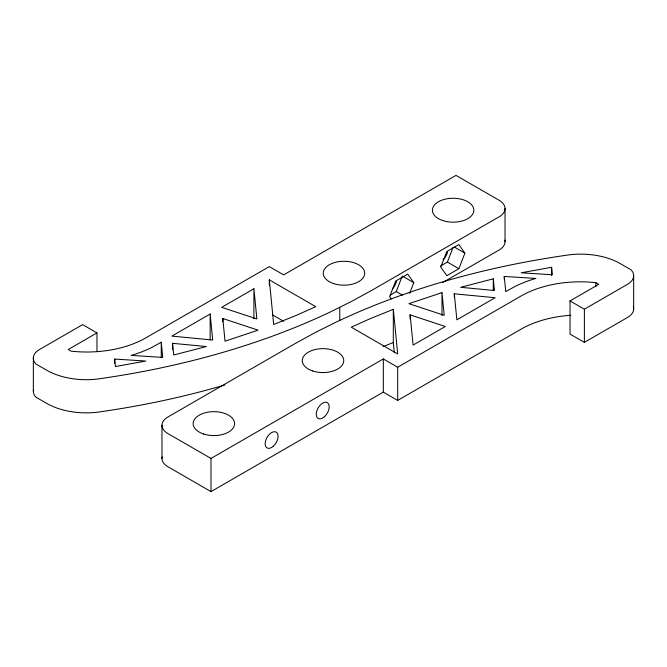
<?xml version="1.0" encoding="UTF-8"?>
<svg xmlns="http://www.w3.org/2000/svg" width="667" height="667" viewBox="0 0 667 667"><rect width="100%" height="100%" fill="white"/><g stroke="black" fill="none" stroke-linecap="round" stroke-linejoin="round"><path stroke-width="1" d="M390.228 295.072L396.256 291.587L402.284 276.046M409.63 293.363L413.773 282.675L407.745 274.095L395.681 281.057L389.653 296.607L391.296 298.941M440.487 266.05L447.382 262.073L453.035 247.499M458.871 268.701L464.899 253.16L458.871 244.581L446.807 251.542L440.779 267.092L446.807 275.671L458.871 268.701L447.382 262.073M96.973 332.916L68.259 349.5L71.127 351.159A83.492 48.207 0 0 0 145.806 337.894L269.31 266.592L283.667 274.879L455.995 175.388L499.083 200.258A20.31 11.723 0 0 1 499.083 216.842L372.703 289.803L351.601 301.392L329.531 312.364A583.767 337.035 0 0 1 96.732 379.131A56.003 32.333 0 0 1 46.715 370.227L35.943 364.015A21.152 12.214 0 0 1 39.536 349.5L82.616 324.629L96.973 332.916L96.973 351.576M161.256 342.238L151.351 347.699A99.758 57.595 0 0 1 131.124 355.394L162.74 357.395L161.256 342.238L161.256 357.787M210.147 314.015L171.853 336.118L212.698 340.02L210.147 314.015L210.147 339.92M253.91 288.744L221.694 307.345L256.87 318.951L253.91 288.744L253.91 318.801M442.613 282.608L499.083 250.008A20.31 11.723 0 0 0 504.852 240.187M570.027 300.917L584.384 309.205L627.464 284.334A21.152 12.214 0 0 0 631.057 269.827L620.285 263.607A56.003 32.333 0 0 0 570.268 254.702A583.767 337.035 0 0 0 337.469 321.469L315.399 332.441L294.297 344.03L167.917 416.992A20.31 11.723 0 0 0 167.917 433.575L211.005 458.446L383.333 358.954L397.69 367.242L521.194 295.94A83.492 48.207 0 0 1 595.873 282.675L598.741 284.334L570.027 300.917L570.027 334.084L584.384 342.371L627.464 317.5A21.152 12.214 0 0 0 633.325 306.678M162.148 456.92A20.31 11.723 0 0 0 167.917 466.742L211.005 491.612L383.333 392.121L397.69 400.408L521.194 329.106A83.492 48.207 0 0 1 570.819 315.291M393.313 309.33L370.118 318.701L351.259 327.172L397.69 353.977L393.313 309.33L393.313 342.496L394.305 352.643M383.108 346.623L393.313 342.496M441.979 292.638L408.913 303.677L444.205 315.324L441.979 292.638L441.979 315.441M493.297 278.831L460.639 287.294L494.439 290.52L493.297 278.831L493.297 290.237M551.601 267.292L521.185 272.795L552.334 274.762L551.601 267.292L551.601 275.588M504.26 276.446L535.876 278.439A99.758 57.595 0 0 0 515.649 286.135L505.744 291.596L504.26 276.446L504.26 279.548M114.666 359.071L145.815 361.039L115.399 366.542L114.666 359.071L114.666 363.215M454.302 293.813L495.147 297.715L456.853 319.818L454.302 293.813L454.302 296.923M172.561 343.322L206.361 346.54L173.703 355.002L172.561 343.322L172.561 349.533M410.13 314.882L445.306 326.488L413.09 345.089L410.13 314.882L410.13 319.026M222.795 318.509L258.087 330.165L225.021 341.196L222.795 318.509L222.795 321.619M454.294 247.04L464.899 253.16M403.168 276.555L413.773 282.675M396.256 291.587L402.443 295.156M269.31 279.857L315.741 306.67L296.882 315.132L273.687 324.504L269.31 279.857L269.31 285.034M272.878 315.082L283.592 321.269M633.65 276.121L633.65 309.288M595.873 282.675L595.873 286.818M584.384 309.205L584.384 342.371M505.027 208.554L505.027 241.721M397.69 367.242L397.69 400.408M383.333 358.954L383.333 392.121M339.77 307.27L339.77 320.744M211.005 458.446L211.005 491.612M161.973 425.279L161.973 458.446M33.35 357.712L33.35 390.879M224.946 384.951A583.767 337.035 0 0 1 96.732 412.298A56.003 32.333 0 0 1 46.715 403.393L35.943 397.173A21.152 12.214 0 0 1 33.55 389.578M447.59 251.818A9.138 5.278 -60 0 1 443.021 259.73M396.465 281.332A9.138 5.278 -60 0 1 392.438 288.744M442.771 220.569A20.719 11.956 0 0 0 473.845 210.213A20.719 11.956 0 0 0 442.771 199.85A20.719 11.956 0 0 0 442.771 220.569M333.625 283.583A20.719 11.956 0 0 0 364.699 273.22A20.719 11.956 0 0 0 333.625 262.865A20.719 11.956 0 0 0 333.625 283.583M203.518 433.984A20.719 11.956 0 0 0 234.592 423.628A20.719 11.956 0 0 0 203.518 413.265A20.719 11.956 0 0 0 203.518 433.984M312.656 370.969A20.719 11.956 0 0 0 343.73 360.614A20.719 11.956 0 0 0 312.656 350.25A20.719 11.956 0 0 0 312.656 370.969M273.278 446.281A9.138 5.278 -60 0 0 276.171 432.124A9.138 5.278 -60 0 0 265.366 441.712A9.138 5.278 -60 0 0 273.278 446.281M324.404 416.767A9.138 5.278 -60 0 0 327.297 402.61A9.138 5.278 -60 0 0 316.483 412.198A9.138 5.278 -60 0 0 324.404 416.767"/></g></svg>
